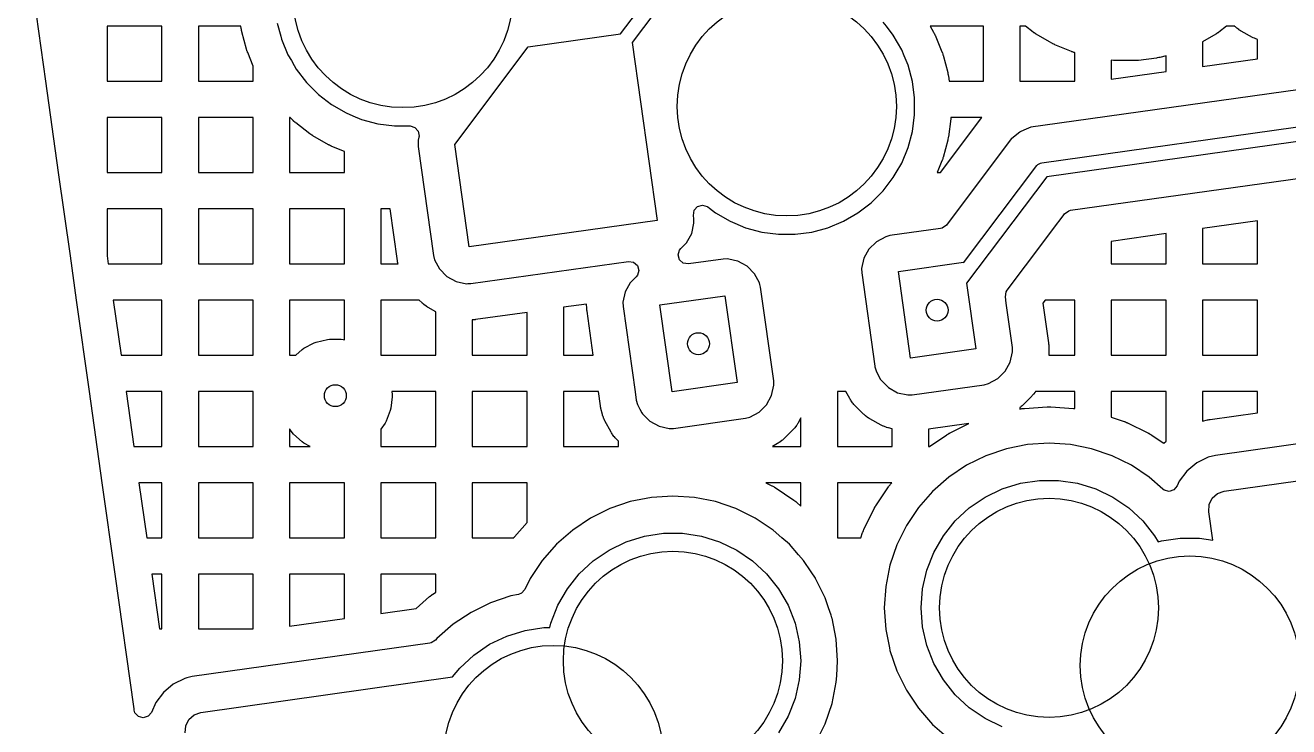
# Model space of a CAD drawing. Extents: x 2.49 to 8.57, y -5.87 to -1.87.
# Drawn here: x 2.551 to 3.232, y -3.685 to -3.307 of the extents above; entities that cross this region are included whole.
import ezdxf

# ---------------------------------------------------------------- set-up
doc = ezdxf.new("R2010")
doc.units = 0
doc.header["$MEASUREMENT"] = 0
doc.layers.add('BLACK', color=7, linetype='CONTINUOUS')

msp = doc.modelspace()

# ---------------------------------------------------------------- linework, layer by layer
at = {"layer": 'BLACK', "linetype": 'CONTINUOUS'}
for p, q in [((2.56179, -3.33701), (2.55071, -3.25819)), ((2.87161, -3.31148), (2.89995, -3.27387)), ((2.90525, -3.27991), (2.8779, -3.31622)), ((2.62442, -3.3074), (2.59481, -3.3074)), ((2.59481, -3.3074), (2.59481, -3.33701)), ((2.62442, -3.33701), (2.62442, -3.3074)), ((2.66697, -3.3074), (2.64402, -3.3074)), ((2.64402, -3.3074), (2.64402, -3.33701)), ((2.66712, -3.30854), (2.66697, -3.3074)), ((2.66714, -3.3087), (2.66712, -3.30854)), ((2.6672, -3.30902), (2.66714, -3.3087)), ((2.66723, -3.30917), (2.6672, -3.30902)), ((2.66735, -3.3098), (2.66723, -3.30917)), ((2.66738, -3.30996), (2.66735, -3.3098)), ((2.66746, -3.31027), (2.66738, -3.30996)), ((2.6675, -3.31043), (2.66746, -3.31027)), ((2.68652, -3.30566), (2.68844, -3.31282)), ((3.01499, -3.3074), (3.01325, -3.30513)), ((3.01867, -3.31219), (3.01499, -3.3074)), ((3.06733, -3.3074), (3.03854, -3.3074)), ((3.03854, -3.3074), (3.04033, -3.31049)), ((3.06733, -3.33701), (3.06733, -3.3074)), ((3.08994, -3.3074), (3.08694, -3.3074)), ((3.08694, -3.3074), (3.08694, -3.33701)), ((3.09407, -3.31057), (3.08994, -3.3074)), ((3.49959, -3.3047), (3.09922, -3.36097)), ((3.19831, -3.3074), (3.19418, -3.31057)), ((3.20278, -3.3074), (3.19831, -3.3074)), ((3.20285, -3.30747), (3.20278, -3.3074)), ((3.20311, -3.30771), (3.20285, -3.30747)), ((3.20364, -3.30817), (3.20311, -3.30771)), ((3.20391, -3.30839), (3.20364, -3.30817)), ((3.20491, -3.30915), (3.20391, -3.30839)), ((3.20503, -3.30924), (3.20491, -3.30915)), ((3.20531, -3.30944), (3.20503, -3.30924)), ((3.2059, -3.30982), (3.20531, -3.30944)), ((3.2062, -3.31), (3.2059, -3.30982)), ((3.21239, -3.3134), (3.2062, -3.31)), ((2.67, -3.31977), (2.6675, -3.31043)), ((2.68844, -3.31282), (2.68886, -3.31439)), ((2.68886, -3.31439), (2.69231, -3.32274)), ((2.82188, -3.31847), (2.87161, -3.31148)), ((2.8779, -3.31622), (2.89137, -3.41207)), ((3.02319, -3.32002), (3.01867, -3.31219)), ((3.01867, -3.31219), (3.01867, -3.31219)), ((3.01867, -3.31219), (3.01867, -3.31219)), ((3.04033, -3.31049), (3.04041, -3.31063)), ((3.04041, -3.31063), (3.04056, -3.31092)), ((3.04056, -3.31092), (3.04063, -3.31106)), ((3.04063, -3.31106), (3.04091, -3.31163)), ((3.04091, -3.31163), (3.04098, -3.31178)), ((3.04098, -3.31178), (3.04112, -3.31207)), ((3.04112, -3.31207), (3.04118, -3.31222)), ((3.04118, -3.31222), (3.04488, -3.32116)), ((3.0942, -3.31067), (3.09407, -3.31057)), ((3.09446, -3.31086), (3.0942, -3.31067)), ((3.0946, -3.31095), (3.09446, -3.31086)), ((3.09513, -3.3113), (3.0946, -3.31095)), ((3.09526, -3.31139), (3.09513, -3.3113)), ((3.09554, -3.31156), (3.09526, -3.31139)), ((3.09567, -3.31164), (3.09554, -3.31156)), ((3.10289, -3.31581), (3.09567, -3.31164)), ((3.10405, -3.31648), (3.10289, -3.31581)), ((3.10419, -3.31656), (3.10405, -3.31648)), ((3.10448, -3.31671), (3.10419, -3.31656)), ((3.10462, -3.31678), (3.10448, -3.31671)), ((3.10519, -3.31707), (3.10462, -3.31678)), ((3.10534, -3.31713), (3.10519, -3.31707)), ((3.19258, -3.31164), (3.18536, -3.31581)), ((3.18536, -3.31581), (3.18536, -3.32907)), ((3.19271, -3.31156), (3.19258, -3.31164)), ((3.19299, -3.31139), (3.19271, -3.31156)), ((3.19312, -3.3113), (3.19299, -3.31139)), ((3.19365, -3.31095), (3.19312, -3.3113)), ((3.19379, -3.31086), (3.19365, -3.31095)), ((3.19405, -3.31067), (3.19379, -3.31086)), ((3.19418, -3.31057), (3.19405, -3.31067)), ((3.21271, -3.31356), (3.21239, -3.3134)), ((3.21334, -3.31386), (3.21271, -3.31356)), ((3.21367, -3.31399), (3.21334, -3.31386)), ((3.21497, -3.31448), (3.21367, -3.31399)), ((3.21497, -3.31607), (3.21497, -3.31448)), ((3.21497, -3.3249), (3.21497, -3.31607)), ((2.67004, -3.31993), (2.67, -3.31977)), ((2.67014, -3.32024), (2.67004, -3.31993)), ((2.67019, -3.32039), (2.67014, -3.32024)), ((2.67039, -3.321), (2.67019, -3.32039)), ((2.67045, -3.32115), (2.67039, -3.321)), ((2.67056, -3.32145), (2.67045, -3.32115)), ((2.67062, -3.3216), (2.67056, -3.32145)), ((2.67363, -3.32886), (2.67062, -3.3216)), ((2.69231, -3.32274), (2.69231, -3.32274)), ((2.69231, -3.32274), (2.69415, -3.32592)), ((2.78224, -3.37107), (2.82188, -3.31847)), ((3.02457, -3.32336), (3.02319, -3.32002)), ((3.02319, -3.32002), (3.02319, -3.32002)), ((3.02319, -3.32002), (3.02319, -3.32002)), ((3.02664, -3.32836), (3.02457, -3.32336)), ((3.04488, -3.32116), (3.04494, -3.32131)), ((3.04494, -3.32131), (3.04505, -3.32161)), ((3.04505, -3.32161), (3.04511, -3.32176)), ((3.04511, -3.32176), (3.04531, -3.32237)), ((3.04531, -3.32237), (3.04536, -3.32252)), ((3.04536, -3.32252), (3.04546, -3.32283)), ((3.04546, -3.32283), (3.0455, -3.32298)), ((3.0455, -3.32298), (3.048, -3.33233)), ((3.0987, -3.38094), (3.50525, -3.32381)), ((3.10563, -3.31727), (3.10534, -3.31713)), ((3.10578, -3.31733), (3.10563, -3.31727)), ((3.11472, -3.32103), (3.10578, -3.31733)), ((3.11487, -3.32109), (3.11472, -3.32103)), ((3.11517, -3.32121), (3.11487, -3.32109)), ((3.11532, -3.32126), (3.11517, -3.32121)), ((3.11593, -3.32147), (3.11532, -3.32126)), ((3.11608, -3.32151), (3.11593, -3.32147)), ((3.11639, -3.32161), (3.11608, -3.32151)), ((3.11654, -3.32165), (3.11639, -3.32161)), ((3.11654, -3.32563), (3.11654, -3.32165)), ((3.11654, -3.32165), (3.11654, -3.32165)), ((3.16575, -3.32325), (3.16236, -3.32416)), ((3.16575, -3.33182), (3.16575, -3.32325)), ((2.67363, -3.33701), (2.67363, -3.32886)), ((2.69415, -3.32592), (2.69566, -3.32853)), ((2.69566, -3.32853), (2.69683, -3.33056)), ((2.69683, -3.33056), (2.70233, -3.33773)), ((3.02898, -3.33709), (3.02664, -3.32836)), ((3.11654, -3.33701), (3.11654, -3.32563)), ((3.13737, -3.32579), (3.13615, -3.32563)), ((3.13615, -3.32563), (3.13615, -3.33598)), ((3.13753, -3.32581), (3.13737, -3.32579)), ((3.13785, -3.32584), (3.13753, -3.32581)), ((3.13801, -3.32586), (3.13785, -3.32584)), ((3.13865, -3.3259), (3.13801, -3.32586)), ((3.13881, -3.32591), (3.13865, -3.3259)), ((3.13913, -3.32592), (3.13881, -3.32591)), ((3.13929, -3.32592), (3.13913, -3.32592)), ((3.14896, -3.32592), (3.13929, -3.32592)), ((3.14912, -3.32592), (3.14896, -3.32592)), ((3.14945, -3.32591), (3.14912, -3.32592)), ((3.1496, -3.3259), (3.14945, -3.32591)), ((3.15024, -3.32586), (3.1496, -3.3259)), ((3.1504, -3.32584), (3.15024, -3.32586)), ((3.15072, -3.32581), (3.1504, -3.32584)), ((3.15088, -3.32579), (3.15072, -3.32581)), ((3.16048, -3.32453), (3.15088, -3.32579)), ((3.16064, -3.32451), (3.16048, -3.32453)), ((3.16095, -3.32446), (3.16064, -3.32451)), ((3.16111, -3.32443), (3.16095, -3.32446)), ((3.16174, -3.3243), (3.16111, -3.32443)), ((3.1619, -3.32427), (3.16174, -3.3243)), ((3.16221, -3.3242), (3.1619, -3.32427)), ((3.16236, -3.32416), (3.16221, -3.3242)), ((3.18536, -3.32907), (3.21497, -3.3249)), ((2.56871, -3.38622), (2.56179, -3.33701)), ((2.59481, -3.33701), (2.62442, -3.33701)), ((2.64402, -3.33701), (2.67363, -3.33701)), ((3.03016, -3.34605), (3.02898, -3.33709)), ((3.048, -3.33233), (3.04804, -3.33248)), ((3.04804, -3.33248), (3.04812, -3.33279)), ((3.04812, -3.33279), (3.04815, -3.33295)), ((3.04815, -3.33295), (3.04828, -3.33358)), ((3.04828, -3.33358), (3.0483, -3.33374)), ((3.0483, -3.33374), (3.04836, -3.33405)), ((3.04836, -3.33405), (3.04838, -3.33421)), ((3.04838, -3.33421), (3.04875, -3.33701)), ((3.04875, -3.33701), (3.06733, -3.33701)), ((3.08694, -3.33701), (3.11654, -3.33701)), ((3.50473, -3.33183), (3.10141, -3.38851)), ((3.13615, -3.33598), (3.16575, -3.33182)), ((2.70233, -3.33773), (2.70233, -3.33773)), ((2.70233, -3.33773), (2.70872, -3.34412)), ((2.70872, -3.34412), (2.70872, -3.34412)), ((2.70872, -3.34412), (2.71589, -3.34962)), ((2.71589, -3.34962), (2.71589, -3.34962)), ((2.71589, -3.34962), (2.71589, -3.34962)), ((2.71589, -3.34962), (2.72371, -3.35413)), ((3.03016, -3.35508), (3.03016, -3.34605)), ((2.62442, -3.35661), (2.59481, -3.35661)), ((2.59481, -3.35661), (2.59481, -3.38622)), ((2.62442, -3.38622), (2.62442, -3.35661)), ((2.67363, -3.35661), (2.64402, -3.35661)), ((2.64402, -3.35661), (2.64402, -3.38622)), ((2.67363, -3.38622), (2.67363, -3.35661)), ((2.69349, -3.35661), (2.69323, -3.35661)), ((2.69323, -3.35661), (2.69323, -3.38622)), ((2.69508, -3.35821), (2.69349, -3.35661)), ((2.72371, -3.35413), (2.72371, -3.35413)), ((2.72371, -3.35413), (2.72371, -3.35413)), ((2.72371, -3.35413), (2.72731, -3.35562)), ((2.72731, -3.35562), (2.73206, -3.35759)), ((2.73206, -3.35759), (2.74078, -3.35993)), ((3.02898, -3.36404), (3.03016, -3.35508)), ((3.04406, -3.38622), (3.06637, -3.35661)), ((3.04964, -3.35732), (3.04838, -3.36692)), ((3.04966, -3.35716), (3.04964, -3.35732)), ((3.04969, -3.35684), (3.04966, -3.35716)), ((3.04971, -3.35668), (3.04969, -3.35684)), ((3.06637, -3.35661), (3.04971, -3.35661)), ((3.04971, -3.35661), (3.04971, -3.35668)), ((2.6952, -3.35832), (2.69508, -3.35821)), ((2.69543, -3.35854), (2.6952, -3.35832)), ((2.69555, -3.35865), (2.69543, -3.35854)), ((2.69603, -3.35907), (2.69555, -3.35865)), ((2.69615, -3.35917), (2.69603, -3.35907)), ((2.6964, -3.35938), (2.69615, -3.35917)), ((2.69653, -3.35947), (2.6964, -3.35938)), ((2.7042, -3.36537), (2.69653, -3.35947)), ((2.74078, -3.35993), (2.74974, -3.36111)), ((2.74974, -3.36111), (2.74974, -3.36111)), ((2.74974, -3.36111), (2.75816, -3.36111)), ((2.75816, -3.36111), (2.7608, -3.36188)), ((2.7608, -3.36188), (2.7626, -3.36396)), ((2.7626, -3.36396), (2.76299, -3.36668)), ((3.02664, -3.37276), (3.02898, -3.36404)), ((3.08693, -3.36446), (3.08262, -3.36783)), ((3.08715, -3.3643), (3.08693, -3.36446)), ((3.08913, -3.36345), (3.08715, -3.36429)), ((3.08715, -3.36429), (3.08715, -3.3643)), ((3.08715, -3.3643), (3.08715, -3.3643)), ((3.09288, -3.36186), (3.08913, -3.36345)), ((3.08913, -3.36345), (3.08913, -3.36345)), ((3.09921, -3.36097), (3.09288, -3.36186)), ((3.09922, -3.36097), (3.09921, -3.36097)), ((3.09921, -3.36097), (3.09921, -3.36097)), ((3.09921, -3.36097), (3.09921, -3.36097)), ((3.09922, -3.36097), (3.09922, -3.36097)), ((3.09922, -3.36097), (3.09922, -3.36097)), ((3.09922, -3.36097), (3.09922, -3.36097)), ((2.70433, -3.36546), (2.7042, -3.36537)), ((2.7046, -3.36565), (2.70433, -3.36546)), ((2.70473, -3.36574), (2.7046, -3.36565)), ((2.70526, -3.3661), (2.70473, -3.36574)), ((2.70539, -3.36618), (2.70526, -3.3661)), ((2.70567, -3.36635), (2.70539, -3.36618)), ((2.7058, -3.36643), (2.70567, -3.36635)), ((2.71418, -3.37127), (2.7058, -3.36643)), ((2.71432, -3.37135), (2.71418, -3.37127)), ((2.71461, -3.3715), (2.71432, -3.37135)), ((2.71475, -3.37157), (2.71461, -3.3715)), ((2.71532, -3.37186), (2.71475, -3.37157)), ((2.76288, -3.36721), (2.76245, -3.36888)), ((2.76245, -3.36888), (2.7625, -3.37222)), ((2.76299, -3.36668), (2.76288, -3.36721)), ((2.79, -3.42632), (2.78224, -3.37107)), ((3.048, -3.3688), (3.0455, -3.37815)), ((3.08224, -3.36813), (3.04727, -3.41454)), ((3.04804, -3.36865), (3.048, -3.3688)), ((3.04812, -3.36833), (3.04804, -3.36865)), ((3.04815, -3.36818), (3.04812, -3.36833)), ((3.04828, -3.36755), (3.04815, -3.36818)), ((3.0483, -3.36739), (3.04828, -3.36755)), ((3.04836, -3.36707), (3.0483, -3.36739)), ((3.04838, -3.36692), (3.04836, -3.36707)), ((3.08262, -3.36783), (3.08224, -3.36813)), ((3.08224, -3.36813), (3.08224, -3.36813)), ((3.08262, -3.36783), (3.08262, -3.36783)), ((2.71547, -3.37193), (2.71532, -3.37186)), ((2.71576, -3.37206), (2.71547, -3.37193)), ((2.71591, -3.37212), (2.71576, -3.37206)), ((2.72284, -3.37499), (2.71591, -3.37212)), ((2.72284, -3.38622), (2.72284, -3.37499)), ((2.7625, -3.37222), (2.77075, -3.43092)), ((3.02319, -3.38111), (3.02664, -3.37276)), ((3.04546, -3.3783), (3.04536, -3.37861)), ((3.0455, -3.37815), (3.04546, -3.3783)), ((3.02024, -3.38622), (3.02319, -3.38111)), ((3.04488, -3.37997), (3.04229, -3.38622)), ((3.04494, -3.37982), (3.04488, -3.37997)), ((3.04505, -3.37952), (3.04494, -3.37982)), ((3.04511, -3.37937), (3.04505, -3.37952)), ((3.04531, -3.37876), (3.04511, -3.37937)), ((3.04536, -3.37861), (3.04531, -3.37876)), ((3.05659, -3.43491), (3.0961, -3.38247)), ((3.0961, -3.38247), (3.09663, -3.3819)), ((3.09663, -3.3819), (3.09795, -3.38112)), ((3.09795, -3.38112), (3.0987, -3.38094)), ((2.57501, -3.43108), (2.56871, -3.38622)), ((2.59481, -3.38622), (2.62442, -3.38622)), ((2.64402, -3.38622), (2.67363, -3.38622)), ((2.69323, -3.38622), (2.72284, -3.38622)), ((3.01317, -3.3961), (3.01867, -3.38893)), ((3.01867, -3.38893), (3.02024, -3.38622)), ((3.04229, -3.38622), (3.04406, -3.38622)), ((3.10141, -3.38851), (3.05814, -3.44594)), ((3.11424, -3.40661), (3.26233, -3.3858)), ((3.00678, -3.40249), (3.01317, -3.3961)), ((3.01317, -3.3961), (3.01317, -3.3961)), ((3.01317, -3.3961), (3.01317, -3.3961)), ((2.91128, -3.40661), (2.91309, -3.40454)), ((2.91309, -3.40454), (2.91573, -3.40377)), ((2.91573, -3.40377), (2.91837, -3.40455)), ((2.91837, -3.40455), (2.91869, -3.40478)), ((2.91869, -3.40478), (2.91966, -3.40552)), ((2.91966, -3.40552), (2.92287, -3.40799)), ((2.99962, -3.40799), (3.00678, -3.40249)), ((3.00678, -3.40249), (3.00678, -3.40249)), ((3.00678, -3.40249), (3.00678, -3.40249)), ((2.62442, -3.40583), (2.59481, -3.40583)), ((2.59481, -3.40583), (2.59481, -3.43108)), ((2.62442, -3.43543), (2.62442, -3.40583)), ((2.67363, -3.40583), (2.64402, -3.40583)), ((2.64402, -3.40583), (2.64402, -3.43543)), ((2.67363, -3.43543), (2.67363, -3.40583)), ((2.72284, -3.40583), (2.69323, -3.40583)), ((2.69323, -3.40583), (2.69323, -3.43543)), ((2.72284, -3.43543), (2.72284, -3.40583)), ((2.74743, -3.40583), (2.74245, -3.40583)), ((2.74245, -3.40583), (2.74245, -3.43543)), ((2.75137, -3.43391), (2.74743, -3.40583)), ((2.89137, -3.41207), (2.79, -3.42632)), ((2.91088, -3.40933), (2.91128, -3.40661)), ((2.91114, -3.41119), (2.91088, -3.40933)), ((2.91119, -3.41262), (2.91114, -3.41119)), ((2.92287, -3.40799), (2.92287, -3.40799)), ((2.92287, -3.40799), (2.92287, -3.40799)), ((2.92287, -3.40799), (2.9307, -3.41251)), ((2.99179, -3.41251), (2.99962, -3.40799)), ((3.10506, -3.41641), (3.11027, -3.4095)), ((3.11027, -3.4095), (3.11102, -3.4085)), ((3.11102, -3.4085), (3.11323, -3.40686)), ((3.11323, -3.40686), (3.11424, -3.40661)), ((3.21497, -3.41225), (3.18536, -3.41641)), ((3.21497, -3.43543), (3.21497, -3.41225)), ((2.90727, -3.42405), (2.91, -3.41909)), ((2.91, -3.41909), (2.91122, -3.41355)), ((2.91121, -3.4131), (2.91119, -3.41262)), ((2.91122, -3.41355), (2.91121, -3.4131)), ((2.9307, -3.41251), (2.9307, -3.41251)), ((2.9307, -3.41251), (2.9307, -3.41251)), ((2.9307, -3.41251), (2.93322, -3.41355)), ((2.93322, -3.41355), (2.93904, -3.41596)), ((2.93904, -3.41596), (2.94777, -3.4183)), ((2.94777, -3.4183), (2.95673, -3.41948)), ((2.96576, -3.41948), (2.97472, -3.4183)), ((2.97472, -3.4183), (2.98345, -3.41596)), ((2.98345, -3.41596), (2.99179, -3.41251)), ((3.04405, -3.41643), (3.01685, -3.42026)), ((3.04506, -3.41618), (3.04405, -3.41643)), ((3.04727, -3.41454), (3.04506, -3.41618)), ((3.09985, -3.42333), (3.10506, -3.41641)), ((3.16575, -3.41917), (3.13615, -3.42333)), ((3.16575, -3.43543), (3.16575, -3.41917)), ((3.18536, -3.41641), (3.18536, -3.43543)), ((2.90407, -3.42723), (2.90727, -3.42405)), ((2.95673, -3.41948), (2.95673, -3.41948)), ((2.95673, -3.41948), (2.96576, -3.41948)), ((2.96576, -3.41948), (2.96576, -3.41948)), ((3.00957, -3.42353), (3.00555, -3.42753)), ((3.01456, -3.42083), (3.00957, -3.42353)), ((3.00957, -3.42353), (3.00957, -3.42353)), ((3.01685, -3.42026), (3.01456, -3.42083)), ((3.01456, -3.42083), (3.01456, -3.42083)), ((3.01456, -3.42083), (3.01456, -3.42083)), ((3.08, -3.44966), (3.09985, -3.42333)), ((3.13615, -3.42333), (3.13615, -3.43543)), ((2.57838, -3.45504), (2.57501, -3.43108)), ((2.59481, -3.43108), (2.59542, -3.43543)), ((2.77075, -3.43092), (2.77075, -3.43092)), ((2.77075, -3.43092), (2.77133, -3.43321)), ((2.90263, -3.43068), (2.90341, -3.42804)), ((2.90339, -3.43332), (2.90263, -3.43068)), ((2.90341, -3.42804), (2.90407, -3.42723)), ((2.92701, -3.43288), (2.90819, -3.43553)), ((2.92937, -3.43281), (2.92701, -3.43288)), ((2.92701, -3.43288), (2.92701, -3.43288)), ((2.93306, -3.43362), (2.92937, -3.43281)), ((2.92937, -3.43281), (2.92937, -3.43281)), ((3.00282, -3.43249), (3.0016, -3.43802)), ((3.00555, -3.42753), (3.00282, -3.43249)), ((3.00282, -3.43249), (3.00282, -3.43249)), ((2.59542, -3.43543), (2.62442, -3.43543)), ((2.64402, -3.43543), (2.67363, -3.43543)), ((2.69323, -3.43543), (2.72284, -3.43543)), ((2.74245, -3.43543), (2.75167, -3.43543)), ((2.75139, -3.43404), (2.75137, -3.43391)), ((2.75144, -3.4343), (2.75139, -3.43404)), ((2.75146, -3.43443), (2.75144, -3.4343)), ((2.75156, -3.43495), (2.75146, -3.43443)), ((2.75159, -3.43507), (2.75156, -3.43495)), ((2.75165, -3.43533), (2.75159, -3.43507)), ((2.75167, -3.43543), (2.75165, -3.43533)), ((2.77133, -3.43321), (2.77403, -3.43819)), ((2.77403, -3.43819), (2.77403, -3.43819)), ((2.77403, -3.43819), (2.77802, -3.44221)), ((2.79088, -3.44609), (2.87598, -3.43413)), ((2.87598, -3.43413), (2.8787, -3.43453)), ((2.8787, -3.43453), (2.88077, -3.43634)), ((2.88154, -3.43898), (2.88076, -3.44162)), ((2.88077, -3.43634), (2.88154, -3.43898)), ((2.90547, -3.43513), (2.90339, -3.43332)), ((2.90819, -3.43553), (2.90547, -3.43513)), ((2.9349, -3.43403), (2.93306, -3.43362)), ((2.93727, -3.43533), (2.9349, -3.43403)), ((2.93987, -3.43676), (2.93727, -3.43533)), ((2.94386, -3.44078), (2.93987, -3.43676)), ((2.93987, -3.43676), (2.93987, -3.43676)), ((2.93987, -3.43676), (2.93987, -3.43676)), ((3.0016, -3.43802), (3.0016, -3.43802)), ((3.0016, -3.43802), (3.00168, -3.44038)), ((3.02145, -3.43951), (3.05654, -3.43458)), ((3.02803, -3.48629), (3.02145, -3.43951)), ((3.05654, -3.43458), (3.05659, -3.43491)), ((3.13615, -3.43543), (3.16575, -3.43543)), ((3.18536, -3.43543), (3.21497, -3.43543)), ((2.77802, -3.44221), (2.78299, -3.44495)), ((2.78299, -3.44495), (2.78852, -3.44617)), ((2.78852, -3.44617), (2.78926, -3.44614)), ((2.78852, -3.44617), (2.78852, -3.44617)), ((2.78852, -3.44617), (2.78852, -3.44617)), ((2.78926, -3.44614), (2.79088, -3.44609)), ((2.8769, -3.44561), (2.87417, -3.45057)), ((2.8801, -3.44243), (2.8769, -3.44561)), ((2.8769, -3.44561), (2.8769, -3.44561)), ((2.88076, -3.44162), (2.8801, -3.44243)), ((2.94656, -3.44576), (2.94386, -3.44078)), ((2.94677, -3.44659), (2.94656, -3.44576)), ((2.94656, -3.44576), (2.94656, -3.44576)), ((2.94656, -3.44576), (2.94656, -3.44576)), ((3.00168, -3.44038), (3.00168, -3.44038)), ((3.00168, -3.44038), (3.00168, -3.44038)), ((3.00168, -3.44038), (3.00873, -3.49053)), ((3.05814, -3.44594), (3.06312, -3.48136)), ((2.87417, -3.45057), (2.87294, -3.45611)), ((2.87417, -3.45057), (2.87417, -3.45057)), ((2.8928, -3.45759), (2.92789, -3.45266)), ((2.92789, -3.45266), (2.93446, -3.49944)), ((2.94714, -3.44805), (2.94677, -3.44659)), ((2.95424, -3.49857), (2.94714, -3.44805)), ((3.07907, -3.45328), (3.07947, -3.45056)), ((3.07953, -3.45659), (3.07907, -3.45328)), ((3.07947, -3.45056), (3.08, -3.44966)), ((2.58529, -3.50425), (2.57838, -3.45504)), ((2.62442, -3.45504), (2.59818, -3.45504)), ((2.59818, -3.45504), (2.60234, -3.48465)), ((2.62442, -3.48465), (2.62442, -3.45504)), ((2.67363, -3.45504), (2.64402, -3.45504)), ((2.64402, -3.45504), (2.64402, -3.48465)), ((2.67363, -3.48465), (2.67363, -3.45504)), ((2.72284, -3.45504), (2.69323, -3.45504)), ((2.69323, -3.45504), (2.69323, -3.48465)), ((2.72284, -3.47637), (2.72284, -3.45504)), ((2.76313, -3.45504), (2.74245, -3.45504)), ((2.74245, -3.45504), (2.74245, -3.48465)), ((2.76461, -3.45653), (2.76313, -3.45504)), ((2.76486, -3.45677), (2.76461, -3.45653)), ((2.76539, -3.45723), (2.76486, -3.45677)), ((2.76566, -3.45745), (2.76539, -3.45723)), ((2.76678, -3.45829), (2.76566, -3.45745)), ((2.76707, -3.45849), (2.76678, -3.45829)), ((2.76764, -3.45886), (2.76707, -3.45849)), ((2.76766, -3.45888), (2.76764, -3.45886)), ((2.76796, -3.45905), (2.76766, -3.45888)), ((2.77205, -3.46131), (2.76796, -3.45905)), ((2.85336, -3.45711), (2.84087, -3.45886)), ((2.84087, -3.45886), (2.84087, -3.48465)), ((2.85343, -3.45936), (2.85336, -3.45711)), ((2.85344, -3.4595), (2.85343, -3.45936)), ((2.85346, -3.45976), (2.85344, -3.4595)), ((2.85347, -3.45989), (2.85346, -3.45976)), ((2.85351, -3.46041), (2.85347, -3.45989)), ((2.87294, -3.45611), (2.87294, -3.45611)), ((2.87294, -3.45611), (2.87302, -3.45846)), ((2.87302, -3.45846), (2.87302, -3.45846)), ((2.87302, -3.45846), (2.87302, -3.45846)), ((2.87302, -3.45846), (2.87949, -3.50447)), ((2.89937, -3.50437), (2.8928, -3.45759)), ((3.08289, -3.48048), (3.07953, -3.45659)), ((3.1005, -3.45504), (3.09933, -3.45659)), ((3.09933, -3.45659), (3.10234, -3.47802)), ((3.11654, -3.45504), (3.1005, -3.45504)), ((3.11654, -3.48465), (3.11654, -3.45504)), ((3.16575, -3.45504), (3.13615, -3.45504)), ((3.13615, -3.45504), (3.13615, -3.48465)), ((3.16575, -3.48465), (3.16575, -3.45504)), ((3.21497, -3.45504), (3.18536, -3.45504)), ((3.18536, -3.45504), (3.18536, -3.48465)), ((3.21497, -3.48465), (3.21497, -3.45504)), ((2.77205, -3.46568), (2.77205, -3.46131)), ((2.77205, -3.48465), (2.77205, -3.46568)), ((2.79178, -3.46568), (2.79166, -3.46568)), ((2.79166, -3.46568), (2.79166, -3.48465)), ((2.79191, -3.46567), (2.79178, -3.46568)), ((2.79217, -3.46566), (2.79191, -3.46567)), ((2.7923, -3.46565), (2.79217, -3.46566)), ((2.79283, -3.4656), (2.7923, -3.46565)), ((2.79296, -3.46559), (2.79283, -3.4656)), ((2.79322, -3.46556), (2.79296, -3.46559)), ((2.79335, -3.46554), (2.79322, -3.46556)), ((2.82127, -3.46162), (2.79335, -3.46554)), ((2.82127, -3.48465), (2.82127, -3.46162)), ((2.85352, -3.46054), (2.85351, -3.46041)), ((2.85355, -3.4608), (2.85352, -3.46054)), ((2.85357, -3.46093), (2.85355, -3.4608)), ((2.8569, -3.48465), (2.85357, -3.46093)), ((2.70096, -3.481), (2.70646, -3.47811)), ((2.70646, -3.47811), (2.70757, -3.47769)), ((2.70757, -3.47769), (2.7136, -3.4762)), ((2.7136, -3.4762), (2.71477, -3.47606)), ((2.71477, -3.47606), (2.72098, -3.47606)), ((2.72098, -3.47606), (2.72215, -3.4762)), ((2.72215, -3.4762), (2.72284, -3.47637)), ((3.08293, -3.48154), (3.08289, -3.48048)), ((3.10234, -3.47802), (3.10236, -3.47814)), ((3.10236, -3.47814), (3.10239, -3.47841)), ((3.10239, -3.47841), (3.1024, -3.47854)), ((3.1024, -3.47854), (3.10245, -3.47906)), ((3.10245, -3.47906), (3.10246, -3.47919)), ((3.10246, -3.47919), (3.10247, -3.47945)), ((3.10247, -3.47945), (3.10248, -3.47958)), ((3.10248, -3.47958), (3.10258, -3.48282)), ((2.60234, -3.48465), (2.62442, -3.48465)), ((2.64402, -3.48465), (2.67363, -3.48465)), ((2.69323, -3.48465), (2.69663, -3.48465)), ((2.69663, -3.48465), (2.69999, -3.48167)), ((2.69999, -3.48167), (2.70096, -3.481)), ((2.74245, -3.48465), (2.77205, -3.48465)), ((2.79166, -3.48465), (2.82127, -3.48465)), ((2.84087, -3.48465), (2.8569, -3.48465)), ((3.06312, -3.48136), (3.02803, -3.48629)), ((3.08175, -3.48838), (3.08297, -3.48284)), ((3.08297, -3.48284), (3.08293, -3.48154)), ((3.08297, -3.48284), (3.08297, -3.48284)), ((3.10255, -3.48404), (3.10249, -3.48465)), ((3.10249, -3.48465), (3.11654, -3.48465)), ((3.10257, -3.48374), (3.10255, -3.48404)), ((3.10259, -3.48312), (3.10257, -3.48374)), ((3.10258, -3.48282), (3.10259, -3.48312)), ((3.13615, -3.48465), (3.16575, -3.48465)), ((3.18536, -3.48465), (3.21497, -3.48465)), ((3.00873, -3.49053), (3.00878, -3.4909)), ((3.00878, -3.4909), (3.00935, -3.49319)), ((3.00935, -3.49319), (3.00935, -3.49319)), ((3.00935, -3.49319), (3.00935, -3.49319)), ((3.00935, -3.49319), (3.01036, -3.49504)), ((3.075, -3.49733), (3.07902, -3.49334)), ((3.07902, -3.49334), (3.08175, -3.48838)), ((2.93446, -3.49944), (2.89937, -3.50437)), ((2.95309, -3.50646), (2.95431, -3.50092)), ((2.95428, -3.50003), (2.95424, -3.49857)), ((2.95431, -3.50091), (2.95428, -3.50003)), ((2.95431, -3.50092), (2.95431, -3.50091)), ((3.01036, -3.49504), (3.01182, -3.49773)), ((3.01182, -3.49773), (3.01205, -3.49817)), ((3.01205, -3.49817), (3.01605, -3.50219)), ((3.0289, -3.50607), (3.06773, -3.50061)), ((3.06773, -3.50061), (3.07001, -3.50003)), ((3.07001, -3.50003), (3.075, -3.49733)), ((2.59221, -3.55347), (2.58529, -3.50425)), ((2.62442, -3.50425), (2.60509, -3.50425)), ((2.60509, -3.50425), (2.60925, -3.53386)), ((2.62442, -3.53386), (2.62442, -3.50425)), ((2.67363, -3.50425), (2.64402, -3.50425)), ((2.64402, -3.50425), (2.64402, -3.53386)), ((2.67363, -3.53386), (2.67363, -3.50425)), ((2.7485, -3.50712), (2.74775, -3.51329)), ((2.77205, -3.50425), (2.74829, -3.50425)), ((2.74829, -3.50425), (2.7485, -3.50595)), ((2.7485, -3.50595), (2.7485, -3.50712)), ((2.77205, -3.53386), (2.77205, -3.50425)), ((2.82127, -3.50425), (2.79166, -3.50425)), ((2.79166, -3.50425), (2.79166, -3.53386)), ((2.82127, -3.53386), (2.82127, -3.50425)), ((2.85966, -3.50425), (2.84087, -3.50425)), ((2.84087, -3.50425), (2.84087, -3.53386)), ((2.86074, -3.51197), (2.85966, -3.50425)), ((2.87949, -3.50447), (2.88012, -3.50898)), ((2.95036, -3.51142), (2.95309, -3.50646)), ((2.99305, -3.50425), (2.98851, -3.50425)), ((2.98851, -3.50425), (2.98851, -3.53386)), ((2.99515, -3.50813), (2.99305, -3.50425)), ((3.01605, -3.50219), (3.02101, -3.50492)), ((3.02101, -3.50492), (3.02655, -3.50614)), ((3.02655, -3.50614), (3.02763, -3.50611)), ((3.02655, -3.50614), (3.02655, -3.50614)), ((3.02655, -3.50614), (3.02655, -3.50614)), ((3.02763, -3.50611), (3.0289, -3.50607)), ((3.09333, -3.50675), (3.08832, -3.51174)), ((3.09357, -3.5065), (3.09333, -3.50675)), ((3.09403, -3.50597), (3.09357, -3.5065)), ((3.09425, -3.5057), (3.09403, -3.50597)), ((3.0951, -3.50458), (3.09425, -3.5057)), ((3.0953, -3.50429), (3.0951, -3.50458)), ((3.09532, -3.50425), (3.0953, -3.50429)), ((3.11654, -3.50425), (3.09532, -3.50425)), ((3.11654, -3.51342), (3.11654, -3.50425)), ((3.16575, -3.50425), (3.13615, -3.50425)), ((3.13615, -3.50425), (3.13615, -3.51803)), ((3.16575, -3.52025), (3.16575, -3.50425)), ((3.21497, -3.50425), (3.18536, -3.50425)), ((3.18536, -3.50425), (3.18536, -3.52025)), ((3.21497, -3.51298), (3.21497, -3.50425)), ((2.74747, -3.51444), (2.74527, -3.52025)), ((2.74775, -3.51329), (2.74747, -3.51444)), ((2.86076, -3.5121), (2.86074, -3.51197)), ((2.86081, -3.51236), (2.86076, -3.5121)), ((2.86083, -3.51249), (2.86081, -3.51236)), ((2.86093, -3.513), (2.86083, -3.51249)), ((2.86096, -3.51313), (2.86093, -3.513)), ((2.86101, -3.51339), (2.86096, -3.51313)), ((2.86104, -3.51352), (2.86101, -3.51339)), ((2.86183, -3.51665), (2.86104, -3.51352)), ((2.88012, -3.50898), (2.8807, -3.51127)), ((2.8807, -3.51127), (2.8807, -3.51127)), ((2.8807, -3.51127), (2.8807, -3.51127)), ((2.8807, -3.51127), (2.88203, -3.51373)), ((2.88203, -3.51373), (2.88316, -3.51582)), ((2.94634, -3.51542), (2.95036, -3.51142)), ((2.99533, -3.50843), (2.99515, -3.50813)), ((2.99571, -3.50902), (2.99533, -3.50843)), ((2.9959, -3.50931), (2.99571, -3.50902)), ((2.99674, -3.51043), (2.9959, -3.50931)), ((2.99696, -3.51071), (2.99674, -3.51043)), ((2.99742, -3.51124), (2.99696, -3.51071)), ((2.99765, -3.51149), (2.99742, -3.51124)), ((2.99904, -3.51289), (2.99765, -3.51149)), ((3.00263, -3.51651), (2.99904, -3.51289)), ((3.08726, -3.51265), (3.08694, -3.51289)), ((3.08694, -3.51289), (3.08694, -3.51371)), ((3.08694, -3.51371), (3.08751, -3.5136)), ((3.08753, -3.51243), (3.08726, -3.51265)), ((3.08751, -3.5136), (3.08767, -3.51357)), ((3.08806, -3.51197), (3.08753, -3.51243)), ((3.08767, -3.51357), (3.08798, -3.51352)), ((3.08798, -3.51352), (3.08814, -3.51349)), ((3.08832, -3.51174), (3.08806, -3.51197)), ((3.08814, -3.51349), (3.08878, -3.51341)), ((3.08878, -3.51341), (3.08894, -3.51339)), ((3.08894, -3.51339), (3.08926, -3.51336)), ((3.08926, -3.51336), (3.08942, -3.51335)), ((3.08942, -3.51335), (3.10165, -3.51255)), ((3.10165, -3.51255), (3.10181, -3.51254)), ((3.10181, -3.51254), (3.10213, -3.51253)), ((3.10213, -3.51253), (3.10229, -3.51252)), ((3.10229, -3.51252), (3.10293, -3.51252)), ((3.10293, -3.51252), (3.10309, -3.51253)), ((3.10309, -3.51253), (3.10341, -3.51254)), ((3.10341, -3.51254), (3.10357, -3.51255)), ((3.10357, -3.51255), (3.1158, -3.51335)), ((3.1158, -3.51335), (3.11596, -3.51336)), ((3.11596, -3.51336), (3.11628, -3.51339)), ((3.11628, -3.51339), (3.11644, -3.51341)), ((3.11644, -3.51341), (3.11654, -3.51342)), ((3.21497, -3.51574), (3.21497, -3.51298)), ((2.74472, -3.52129), (2.74245, -3.52458)), ((2.74527, -3.52025), (2.74472, -3.52129)), ((2.86192, -3.51695), (2.86183, -3.51665)), ((2.86211, -3.51753), (2.86192, -3.51695)), ((2.86221, -3.51782), (2.86211, -3.51753)), ((2.86265, -3.51896), (2.86221, -3.51782)), ((2.86277, -3.51924), (2.86265, -3.51896)), ((2.86303, -3.5198), (2.86277, -3.51924)), ((2.86317, -3.52007), (2.86303, -3.5198)), ((2.86649, -3.52621), (2.86317, -3.52007)), ((2.88316, -3.51582), (2.8834, -3.51625)), ((2.8834, -3.51625), (2.88739, -3.52027)), ((2.88739, -3.52027), (2.89236, -3.523)), ((2.90025, -3.52415), (2.93907, -3.51869)), ((2.93907, -3.51869), (2.94136, -3.51812)), ((2.94136, -3.51812), (2.94634, -3.51542)), ((2.9689, -3.51839), (2.9672, -3.52149)), ((2.9689, -3.53386), (2.9689, -3.51839)), ((3.00289, -3.51675), (3.00263, -3.51651)), ((3.00342, -3.51721), (3.00289, -3.51675)), ((3.00369, -3.51743), (3.00342, -3.51721)), ((3.0045, -3.51803), (3.00369, -3.51743)), ((3.00481, -3.51827), (3.0045, -3.51803)), ((3.00509, -3.51847), (3.00481, -3.51827)), ((3.00568, -3.51885), (3.00509, -3.51847)), ((3.00598, -3.51903), (3.00568, -3.51885)), ((3.01218, -3.52244), (3.00598, -3.51903)), ((3.13615, -3.51803), (3.1432, -3.52043)), ((3.1432, -3.52043), (3.14335, -3.52048)), ((3.14335, -3.52048), (3.14365, -3.52059)), ((3.14365, -3.52059), (3.14379, -3.52065)), ((3.14379, -3.52065), (3.14439, -3.5209)), ((3.14439, -3.5209), (3.14454, -3.52096)), ((3.14454, -3.52096), (3.14483, -3.52109)), ((3.14483, -3.52109), (3.14497, -3.52116)), ((3.14497, -3.52116), (3.15597, -3.52658)), ((3.16575, -3.53099), (3.16575, -3.52025)), ((3.18536, -3.52025), (3.18799, -3.51961)), ((3.18799, -3.51961), (3.18811, -3.51958)), ((3.18811, -3.51958), (3.18835, -3.51953)), ((3.18835, -3.51953), (3.18848, -3.5195)), ((3.18848, -3.5195), (3.18897, -3.51941)), ((3.18897, -3.51941), (3.18909, -3.51938)), ((3.18909, -3.51938), (3.18934, -3.51934)), ((3.18934, -3.51934), (3.18946, -3.51932)), ((3.18946, -3.51932), (3.21497, -3.51574)), ((2.69323, -3.52448), (2.69323, -3.53386)), ((2.6933, -3.52458), (2.69323, -3.52448)), ((2.69456, -3.5264), (2.6933, -3.52458)), ((2.69534, -3.52728), (2.69456, -3.5264)), ((2.69999, -3.5314), (2.69534, -3.52728)), ((2.74245, -3.52458), (2.74245, -3.53386)), ((2.86667, -3.52651), (2.86649, -3.52621)), ((2.86705, -3.5271), (2.86667, -3.52651)), ((2.86725, -3.52739), (2.86705, -3.5271)), ((2.86808, -3.52851), (2.86725, -3.52739)), ((2.89236, -3.523), (2.89789, -3.52423)), ((2.89789, -3.52423), (2.89898, -3.52419)), ((2.89789, -3.52423), (2.89789, -3.52423)), ((2.89789, -3.52423), (2.89789, -3.52423)), ((2.89898, -3.52419), (2.90025, -3.52415)), ((2.96468, -3.52484), (2.95966, -3.52982)), ((2.96491, -3.52458), (2.96468, -3.52484)), ((2.96538, -3.52405), (2.96491, -3.52458)), ((2.9656, -3.52378), (2.96538, -3.52405)), ((2.96644, -3.52266), (2.9656, -3.52378)), ((2.96664, -3.52238), (2.96644, -3.52266)), ((2.96702, -3.52179), (2.96664, -3.52238)), ((2.9672, -3.52149), (2.96702, -3.52179)), ((3.01249, -3.52259), (3.01218, -3.52244)), ((3.01313, -3.52289), (3.01249, -3.52259)), ((3.01345, -3.52302), (3.01313, -3.52289)), ((3.01476, -3.52352), (3.01345, -3.52302)), ((3.01509, -3.52363), (3.01476, -3.52352)), ((3.01576, -3.52383), (3.01509, -3.52363)), ((3.0161, -3.52392), (3.01576, -3.52383)), ((3.01812, -3.52436), (3.0161, -3.52392)), ((3.01812, -3.52463), (3.01812, -3.52436)), ((3.01812, -3.53386), (3.01812, -3.52463)), ((3.0594, -3.52158), (3.03772, -3.52463)), ((3.03772, -3.52463), (3.03772, -3.53386)), ((3.03814, -3.53386), (3.04759, -3.52755)), ((3.04759, -3.52755), (3.04772, -3.52746)), ((3.04772, -3.52746), (3.048, -3.52729)), ((3.048, -3.52729), (3.04813, -3.52721)), ((3.04813, -3.52721), (3.04869, -3.52689)), ((3.04869, -3.52689), (3.04883, -3.52681)), ((3.04883, -3.52681), (3.04911, -3.52666)), ((3.04911, -3.52666), (3.04925, -3.52658)), ((3.04925, -3.52658), (3.0594, -3.52158)), ((3.15597, -3.52658), (3.15611, -3.52666)), ((3.15611, -3.52666), (3.15639, -3.52681)), ((3.15639, -3.52681), (3.15653, -3.52689)), ((3.15653, -3.52689), (3.15709, -3.52721)), ((3.15709, -3.52721), (3.15722, -3.52729)), ((3.15722, -3.52729), (3.1575, -3.52746)), ((3.1575, -3.52746), (3.15763, -3.52755)), ((3.15763, -3.52755), (3.16443, -3.53209)), ((3.27821, -3.52665), (3.19244, -3.5387)), ((2.60925, -3.53386), (2.62442, -3.53386)), ((2.64402, -3.53386), (2.67363, -3.53386)), ((2.69323, -3.53386), (2.70436, -3.53386)), ((2.70096, -3.53207), (2.69999, -3.5314)), ((2.70436, -3.53386), (2.70096, -3.53207)), ((2.74245, -3.53386), (2.77205, -3.53386)), ((2.79166, -3.53386), (2.82127, -3.53386)), ((2.84087, -3.53386), (2.87048, -3.53386)), ((2.8683, -3.52879), (2.86808, -3.52851)), ((2.86876, -3.52932), (2.8683, -3.52879)), ((2.869, -3.52958), (2.86876, -3.52932)), ((2.87048, -3.53107), (2.869, -3.52958)), ((2.87048, -3.53386), (2.87048, -3.53107)), ((2.9563, -3.53232), (2.95346, -3.53386)), ((2.95346, -3.53386), (2.9689, -3.53386)), ((2.9566, -3.53214), (2.9563, -3.53232)), ((2.95719, -3.53177), (2.9566, -3.53214)), ((2.95748, -3.53157), (2.95719, -3.53177)), ((2.9586, -3.53073), (2.95748, -3.53157)), ((2.95887, -3.53051), (2.9586, -3.53073)), ((2.95941, -3.53005), (2.95887, -3.53051)), ((2.95966, -3.52982), (2.95941, -3.53005)), ((2.98851, -3.53386), (3.01812, -3.53386)), ((3.03772, -3.53386), (3.03814, -3.53386)), ((3.09102, -3.53289), (3.07963, -3.53516)), ((3.10261, -3.53213), (3.09102, -3.53289)), ((3.09102, -3.53289), (3.09102, -3.53289)), ((3.09102, -3.53289), (3.09102, -3.53289)), ((3.09102, -3.53289), (3.09102, -3.53289)), ((3.09102, -3.53289), (3.09102, -3.53289)), ((3.1142, -3.53289), (3.10261, -3.53213)), ((3.10261, -3.53213), (3.10261, -3.53213)), ((3.12559, -3.53516), (3.1142, -3.53289)), ((3.1142, -3.53289), (3.1142, -3.53289)), ((3.1142, -3.53289), (3.1142, -3.53289)), ((3.16443, -3.53209), (3.16575, -3.53099)), ((3.06863, -3.53889), (3.05821, -3.54403)), ((3.07963, -3.53516), (3.06863, -3.53889)), ((3.07963, -3.53516), (3.07963, -3.53516)), ((3.13659, -3.53889), (3.12559, -3.53516)), ((3.12559, -3.53516), (3.12559, -3.53516)), ((3.12559, -3.53516), (3.12559, -3.53516)), ((3.14701, -3.54403), (3.13659, -3.53889)), ((3.18848, -3.53968), (3.18229, -3.54274)), ((3.19243, -3.5387), (3.18848, -3.53968)), ((3.18848, -3.53968), (3.18848, -3.53968)), ((3.19244, -3.5387), (3.19243, -3.5387)), ((3.05821, -3.54403), (3.04856, -3.55048)), ((3.15666, -3.55048), (3.14701, -3.54403)), ((3.14701, -3.54403), (3.14701, -3.54403)), ((3.17698, -3.54715), (3.17282, -3.55267)), ((3.18229, -3.54274), (3.17698, -3.54715)), ((3.17698, -3.54715), (3.17698, -3.54715)), ((3.18229, -3.54274), (3.18229, -3.54274)), ((3.19713, -3.55794), (3.279, -3.54644)), ((2.59913, -3.60268), (2.59221, -3.55347)), ((2.62442, -3.55347), (2.61201, -3.55347)), ((2.61201, -3.55347), (2.61617, -3.58307)), ((2.62442, -3.58307), (2.62442, -3.55347)), ((2.67363, -3.55347), (2.64402, -3.55347)), ((2.64402, -3.55347), (2.64402, -3.58307)), ((2.67363, -3.58307), (2.67363, -3.55347)), ((2.72284, -3.55347), (2.69323, -3.55347)), ((2.69323, -3.55347), (2.69323, -3.58307)), ((2.72284, -3.58307), (2.72284, -3.55347)), ((2.77205, -3.55347), (2.74245, -3.55347)), ((2.74245, -3.55347), (2.74245, -3.58307)), ((2.77205, -3.58307), (2.77205, -3.55347)), ((2.82127, -3.55347), (2.79166, -3.55347)), ((2.79166, -3.55347), (2.79166, -3.58307)), ((2.82127, -3.57494), (2.82127, -3.55347)), ((2.9689, -3.55347), (2.94997, -3.55347)), ((2.94997, -3.55347), (2.95323, -3.55508)), ((2.95323, -3.55508), (2.95338, -3.55515)), ((2.95338, -3.55515), (2.95366, -3.5553)), ((2.95366, -3.5553), (2.9538, -3.55538)), ((2.9538, -3.55538), (2.95436, -3.5557)), ((2.9689, -3.56602), (2.9689, -3.55347)), ((3.01784, -3.55347), (2.98851, -3.55347)), ((2.98851, -3.55347), (2.98851, -3.58307)), ((3.01613, -3.55558), (3.01632, -3.55532)), ((3.01632, -3.55532), (3.01642, -3.55519)), ((3.01642, -3.55519), (3.01681, -3.55468)), ((3.01681, -3.55468), (3.01691, -3.55455)), ((3.01691, -3.55455), (3.01711, -3.55431)), ((3.01711, -3.55431), (3.01721, -3.55418)), ((3.01721, -3.55418), (3.01784, -3.55347)), ((3.04856, -3.55048), (3.03982, -3.55814)), ((3.07744, -3.55679), (3.08728, -3.55375)), ((3.08728, -3.55375), (3.09746, -3.55222)), ((3.09746, -3.55222), (3.10776, -3.55222)), ((3.10776, -3.55222), (3.11794, -3.55375)), ((3.11794, -3.55375), (3.12778, -3.55679)), ((3.16401, -3.55693), (3.15666, -3.55048)), ((3.1717, -3.55521), (3.16993, -3.55732)), ((3.17282, -3.55267), (3.1717, -3.55521)), ((3.17282, -3.55267), (3.17282, -3.55267)), ((2.88829, -3.56138), (2.8769, -3.56365)), ((2.89988, -3.56062), (2.88829, -3.56138)), ((2.88829, -3.56138), (2.88829, -3.56138)), ((2.88829, -3.56138), (2.88829, -3.56138)), ((2.88829, -3.56138), (2.88829, -3.56138)), ((2.88829, -3.56138), (2.88829, -3.56138)), ((2.91147, -3.56138), (2.89988, -3.56062)), ((2.89988, -3.56062), (2.89988, -3.56062)), ((2.92286, -3.56365), (2.91147, -3.56138)), ((2.91147, -3.56138), (2.91147, -3.56138)), ((2.91147, -3.56138), (2.91147, -3.56138)), ((2.95436, -3.5557), (2.95449, -3.55578)), ((2.95449, -3.55578), (2.95477, -3.55595)), ((2.95477, -3.55595), (2.9549, -3.55604)), ((2.9549, -3.55604), (2.96509, -3.56285)), ((3.00923, -3.5659), (3.01604, -3.55571)), ((3.01604, -3.55571), (3.01613, -3.55558)), ((3.03982, -3.55814), (3.03217, -3.56687)), ((3.05965, -3.56706), (3.06816, -3.56126)), ((3.06816, -3.56126), (3.07744, -3.55679)), ((3.12778, -3.55679), (3.13706, -3.56126)), ((3.13706, -3.56126), (3.14557, -3.56706)), ((3.16466, -3.5574), (3.16401, -3.55693)), ((3.16731, -3.55814), (3.16466, -3.5574)), ((3.16993, -3.55732), (3.16731, -3.55814)), ((3.18897, -3.56523), (3.19064, -3.56177)), ((3.19064, -3.56177), (3.1935, -3.55921)), ((3.1935, -3.55921), (3.19713, -3.55794)), ((2.8659, -3.56738), (2.85548, -3.57252)), ((2.8769, -3.56365), (2.8659, -3.56738)), ((2.8769, -3.56365), (2.8769, -3.56365)), ((2.93386, -3.56738), (2.92286, -3.56365)), ((2.92286, -3.56365), (2.92286, -3.56365)), ((2.92286, -3.56365), (2.92286, -3.56365)), ((2.94427, -3.57252), (2.93386, -3.56738)), ((2.96509, -3.56285), (2.96522, -3.56294)), ((2.96522, -3.56294), (2.96548, -3.56313)), ((2.96548, -3.56313), (2.96561, -3.56322)), ((2.96561, -3.56322), (2.96612, -3.56361)), ((2.96612, -3.56361), (2.96625, -3.56371)), ((2.96625, -3.56371), (2.9665, -3.56392)), ((2.9665, -3.56392), (2.96662, -3.56402)), ((2.96662, -3.56402), (2.9689, -3.56602)), ((3.00285, -3.57856), (3.00827, -3.56757)), ((3.00827, -3.56757), (3.00834, -3.56743)), ((3.00834, -3.56743), (3.0085, -3.56714)), ((3.0085, -3.56714), (3.00857, -3.567)), ((3.00857, -3.567), (3.00889, -3.56645)), ((3.00889, -3.56645), (3.00898, -3.56631)), ((3.00898, -3.56631), (3.00915, -3.56604)), ((3.00915, -3.56604), (3.00923, -3.5659)), ((3.03217, -3.56687), (3.02571, -3.57653)), ((3.0521, -3.57406), (3.05965, -3.56706)), ((3.14557, -3.56706), (3.15312, -3.57406)), ((3.18875, -3.56906), (3.18897, -3.56523)), ((3.1909, -3.58438), (3.18875, -3.56906)), ((2.81448, -3.58268), (2.82127, -3.57494)), ((2.85548, -3.57252), (2.84582, -3.57897)), ((2.95393, -3.57897), (2.94427, -3.57252)), ((2.94427, -3.57252), (2.94427, -3.57252)), ((3.04568, -3.58211), (3.0521, -3.57406)), ((3.15312, -3.57406), (3.15954, -3.58211)), ((2.81438, -3.5828), (2.81448, -3.58268)), ((2.84582, -3.57897), (2.83709, -3.58663)), ((2.87471, -3.58528), (2.88455, -3.58224)), ((2.88455, -3.58224), (2.89473, -3.58071)), ((2.89473, -3.58071), (2.90503, -3.58071)), ((2.90503, -3.58071), (2.91521, -3.58224)), ((2.91521, -3.58224), (2.92505, -3.58528)), ((2.95861, -3.58307), (2.95393, -3.57897)), ((3.00119, -3.58307), (3.00211, -3.58034)), ((3.00211, -3.58034), (3.00217, -3.58019)), ((3.00217, -3.58019), (3.00228, -3.57989)), ((3.00228, -3.57989), (3.00234, -3.57974)), ((3.00234, -3.57974), (3.00258, -3.57914)), ((3.00258, -3.57914), (3.00265, -3.579)), ((3.00265, -3.579), (3.00278, -3.5787)), ((3.00278, -3.5787), (3.00285, -3.57856)), ((3.02571, -3.57653), (3.02058, -3.58694)), ((3.04053, -3.59103), (3.04568, -3.58211)), ((3.15954, -3.58211), (3.16142, -3.58538)), ((2.61617, -3.58307), (2.62442, -3.58307)), ((2.64402, -3.58307), (2.67363, -3.58307)), ((2.69323, -3.58307), (2.72284, -3.58307)), ((2.74245, -3.58307), (2.77205, -3.58307)), ((2.79166, -3.58307), (2.81415, -3.58307)), ((2.81415, -3.58307), (2.81417, -3.58305)), ((2.81417, -3.58305), (2.81438, -3.5828)), ((2.83709, -3.58663), (2.82943, -3.59536)), ((2.86543, -3.58975), (2.87471, -3.58528)), ((2.92505, -3.58528), (2.93433, -3.58975)), ((2.96266, -3.58663), (2.95861, -3.58307)), ((2.96762, -3.59229), (2.96266, -3.58663)), ((2.98851, -3.58307), (3.00119, -3.58307)), ((3.02058, -3.58694), (3.01684, -3.59794)), ((3.16142, -3.58538), (3.16321, -3.58483)), ((3.16321, -3.58483), (3.17339, -3.58329)), ((3.17339, -3.58329), (3.18369, -3.58329)), ((3.18369, -3.58329), (3.1909, -3.58438)), ((2.82943, -3.59536), (2.82298, -3.60502)), ((2.84937, -3.60255), (2.85692, -3.59555)), ((2.85692, -3.59555), (2.86543, -3.58975)), ((2.93433, -3.58975), (2.94283, -3.59555)), ((2.94283, -3.59555), (2.95038, -3.60255)), ((2.97032, -3.59536), (2.96762, -3.59229)), ((2.97439, -3.60145), (2.97032, -3.59536)), ((3.03677, -3.60062), (3.04053, -3.59103)), ((2.60933, -3.67531), (2.59913, -3.60268)), ((2.62442, -3.60268), (2.61893, -3.60268)), ((2.61893, -3.60268), (2.62309, -3.63228)), ((2.62442, -3.63228), (2.62442, -3.60268)), ((2.67363, -3.60268), (2.64402, -3.60268)), ((2.64402, -3.60268), (2.64402, -3.63228)), ((2.67363, -3.63081), (2.67363, -3.60268)), ((2.72284, -3.60268), (2.69323, -3.60268)), ((2.69323, -3.60268), (2.69323, -3.63081)), ((2.72284, -3.62389), (2.72284, -3.60268)), ((2.77205, -3.60268), (2.74245, -3.60268)), ((2.74245, -3.60268), (2.74245, -3.62389)), ((2.77205, -3.61244), (2.77205, -3.60268)), ((2.84295, -3.6106), (2.84937, -3.60255)), ((2.95038, -3.60255), (2.9568, -3.6106)), ((2.97666, -3.60485), (2.97439, -3.60145)), ((3.01684, -3.59794), (3.01458, -3.60933)), ((3.01684, -3.59794), (3.01684, -3.59794)), ((3.03448, -3.61065), (3.03677, -3.60062)), ((2.82298, -3.60502), (2.82003, -3.611)), ((2.82298, -3.60502), (2.82298, -3.60502)), ((2.97677, -3.60502), (2.97666, -3.60485)), ((2.98191, -3.61544), (2.97677, -3.60502)), ((3.01458, -3.60933), (3.01382, -3.62092)), ((3.01458, -3.60933), (3.01458, -3.60933)), ((2.76141, -3.62123), (2.76871, -3.61482)), ((2.76871, -3.61482), (2.76884, -3.61471)), ((2.76884, -3.61471), (2.76909, -3.61451)), ((2.76909, -3.61451), (2.76921, -3.61441)), ((2.76921, -3.61441), (2.76972, -3.61402)), ((2.76972, -3.61402), (2.76985, -3.61392)), ((2.76985, -3.61392), (2.77011, -3.61374)), ((2.77011, -3.61374), (2.77024, -3.61365)), ((2.77024, -3.61365), (2.77205, -3.61244)), ((2.81247, -3.61445), (2.80147, -3.61818)), ((2.81661, -3.61362), (2.81247, -3.61445)), ((2.81247, -3.61445), (2.81247, -3.61445)), ((2.81817, -3.61302), (2.81661, -3.61362)), ((2.82003, -3.611), (2.81817, -3.61302)), ((2.8378, -3.61952), (2.84295, -3.6106)), ((2.9568, -3.6106), (2.96195, -3.61952)), ((2.98377, -3.62092), (2.98191, -3.61544)), ((3.03371, -3.62092), (3.03448, -3.61065)), ((2.74245, -3.62389), (2.76141, -3.62123)), ((2.79106, -3.62332), (2.7814, -3.62977)), ((2.80147, -3.61818), (2.79106, -3.62332)), ((2.83404, -3.62911), (2.8378, -3.61952)), ((2.96195, -3.61952), (2.96571, -3.62911)), ((2.98509, -3.62479), (2.98377, -3.62092)), ((3.01382, -3.62092), (3.01458, -3.63251)), ((3.01382, -3.62092), (3.01382, -3.62092)), ((3.03448, -3.63119), (3.03371, -3.62092)), ((2.69323, -3.63081), (2.72284, -3.62665)), ((2.72284, -3.62665), (2.72284, -3.62389)), ((2.7814, -3.62977), (2.77267, -3.63743)), ((2.83349, -3.63151), (2.83404, -3.62911)), ((2.96571, -3.62911), (2.96801, -3.63915)), ((2.98562, -3.62635), (2.98509, -3.62479)), ((2.98564, -3.62643), (2.98562, -3.62635)), ((2.98791, -3.63783), (2.98564, -3.62643)), ((2.62309, -3.63228), (2.62442, -3.63228)), ((2.64402, -3.63228), (2.67363, -3.63228)), ((2.67363, -3.63228), (2.67363, -3.63081)), ((2.80101, -3.64055), (2.81028, -3.63608)), ((2.81028, -3.63608), (2.82012, -3.63304)), ((2.82012, -3.63304), (2.83031, -3.63151)), ((2.83031, -3.63151), (2.83349, -3.63151)), ((3.01458, -3.63251), (3.01458, -3.63251)), ((3.01458, -3.63251), (3.01458, -3.63251)), ((3.01458, -3.63251), (3.01657, -3.64251)), ((3.03677, -3.64123), (3.03448, -3.63119)), ((2.76886, -3.63998), (2.64068, -3.65799)), ((2.76953, -3.63984), (2.76886, -3.63998)), ((2.77185, -3.63836), (2.76953, -3.63984)), ((2.77267, -3.63743), (2.77185, -3.63836)), ((2.77267, -3.63743), (2.77267, -3.63743)), ((2.7925, -3.64635), (2.80101, -3.64055)), ((2.96801, -3.63915), (2.96878, -3.64942)), ((2.98867, -3.64941), (2.98791, -3.63783)), ((2.98791, -3.63783), (2.98791, -3.63783)), ((3.01657, -3.64251), (3.01684, -3.6439)), ((3.01684, -3.6439), (3.01684, -3.6439)), ((3.01684, -3.6439), (3.02058, -3.6549)), ((3.04053, -3.65082), (3.03677, -3.64123)), ((2.78495, -3.65335), (2.7925, -3.64635)), ((2.96878, -3.64942), (2.96801, -3.65968)), ((2.98814, -3.65757), (2.98867, -3.64942)), ((2.98867, -3.64942), (2.98867, -3.64941)), ((3.04568, -3.65973), (3.04053, -3.65082)), ((2.78112, -3.65815), (2.78495, -3.65335)), ((2.98791, -3.661), (2.98814, -3.65757)), ((3.02058, -3.6549), (3.02571, -3.66532)), ((2.63053, -3.66203), (2.62522, -3.66644)), ((2.63672, -3.65897), (2.63053, -3.66203)), ((2.63053, -3.66203), (2.63053, -3.66203)), ((2.63776, -3.65871), (2.63672, -3.65897)), ((2.63672, -3.65897), (2.63672, -3.65897)), ((2.64067, -3.65799), (2.63776, -3.65871)), ((2.64068, -3.65799), (2.64067, -3.65799)), ((2.64067, -3.65799), (2.64067, -3.65799)), ((2.64537, -3.67723), (2.78112, -3.65815)), ((2.96801, -3.65968), (2.96571, -3.66972)), ((2.98564, -3.6724), (2.98791, -3.661)), ((3.0521, -3.66779), (3.04568, -3.65973)), ((2.62522, -3.66644), (2.62106, -3.67196)), ((2.62522, -3.66644), (2.62522, -3.66644)), ((2.96571, -3.66972), (2.96195, -3.67931)), ((3.02571, -3.66532), (3.02571, -3.66532)), ((3.02571, -3.66532), (3.03217, -3.67498)), ((3.05965, -3.67479), (3.0521, -3.66779)), ((2.60943, -3.67598), (2.60933, -3.67531)), ((2.60985, -3.6774), (2.60943, -3.67598)), ((2.61169, -3.67945), (2.60985, -3.6774)), ((2.61874, -3.67726), (2.61697, -3.67937)), ((2.62106, -3.67196), (2.61874, -3.67726)), ((2.62106, -3.67196), (2.62106, -3.67196)), ((2.64174, -3.6785), (2.64537, -3.67723)), ((2.98191, -3.68339), (2.98564, -3.6724)), ((3.03217, -3.67498), (3.03982, -3.68371)), ((3.06816, -3.68059), (3.05965, -3.67479)), ((2.61434, -3.68018), (2.61169, -3.67945)), ((2.61697, -3.67937), (2.61434, -3.68018)), ((2.63699, -3.68835), (2.63721, -3.68452)), ((2.63721, -3.68452), (2.63888, -3.68106)), ((2.63888, -3.68106), (2.64174, -3.6785)), ((2.96195, -3.67931), (2.9568, -3.68823)), ((2.97677, -3.69381), (2.98191, -3.68339)), ((3.03982, -3.68371), (3.04856, -3.69137)), ((3.07744, -3.68506), (3.06816, -3.68059))]:
    msp.add_line(p, q, dxfattribs=at)
at = {"layer": 'BLACK'}
for centre, radius in [((2.75426, -3.29219), 0.05906), ((2.96125, -3.35056), 0.05906), ((3.04229, -3.46043), 0.00591), ((2.91363, -3.47852), 0.00591), ((2.71787, -3.50653), 0.00591), ((3.10261, -3.62092), 0.05906), ((2.89988, -3.64942), 0.05906), ((3.17854, -3.652), 0.05906), ((2.83545, -3.70021), 0.05906)]:
    msp.add_circle(centre, radius, dxfattribs=at)

doc.saveas('drawing.dxf')
